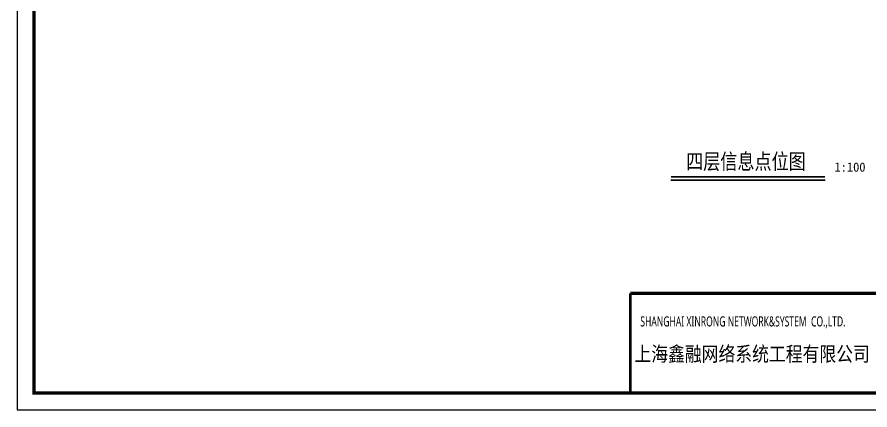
# Model space of a CAD drawing. Header units: millimetres. Extents: x 526420 to 928802, y 401925 to 509768.
# Drawn here: x 737686 to 770379, y 403321 to 418366 of the extents above; entities that cross this region are included whole.
import ezdxf

# ---------------------------------------------------------------- set-up
doc = ezdxf.new("R2010")
doc.units = ezdxf.units.MM
doc.header["$LTSCALE"] = 3000
doc.header["$MEASUREMENT"] = 0
for name, color, linetype in [('4', 4, 'CONTINUOUS'), ('8', 8, 'CONTINUOUS'), ('A', 7, 'CONTINUOUS')]:
    doc.layers.add(name, color=color, linetype=linetype)
doc.styles.get("Standard").update_dxf_attribs({"font": 'romans.shx', "width": 0.65, "bigfont": 'hzfs1.shx'})
doc.styles.add('宋体', font='SimSun.ttf')

msp = doc.modelspace()

# ---------------------------------------------------------------- linework, layer by layer
at = {"layer": '4', "color": 0}
msp.add_line((762750, 412116, -31883), (768660, 412116, -31883), dxfattribs=at)
at = {"layer": '4', "color": 0, "const_width": 66.7, "elevation": -31883}
msp.add_lwpolyline([(762750, 412252), (768660, 412252)], dxfattribs=at)
at = {"layer": 'A', "linetype": 'ByBlock', "lineweight": 0}
for points in [[(793109, 442890), (737686, 442890), (737686, 403321), (793109, 403321)], [(738330, 403965), (792465, 403965), (792465, 442246), (738330, 442246)]]:
    msp.add_lwpolyline(points, close=True, dxfattribs=at)
at = {"layer": 'A', "linetype": 'ByBlock', "lineweight": 0, "const_width": 129}
msp.add_lwpolyline([(738330, 403965), (792465, 403965), (792465, 442246), (738330, 442246)], close=True, dxfattribs=at)
at = {"layer": 'A', "linetype": 'ByBlock', "lineweight": 0}
for points, const_width in [([(761196, 407786), (792465, 407793)], 129), ([(761196, 407786), (761196, 403958)], 103)]:
    msp.add_lwpolyline(points, dxfattribs=dict(at, const_width=const_width))

# ---------------------------------------------------------------- texts
at = {"layer": '4', "color": 0, "style": '宋体'}
msp.add_text('1:100', height=350, dxfattribs=at).set_placement((769019, 412446, -31883))
at = {"layer": '8', "color": 0, "style": '宋体', "width": 0.8}
msp.add_text('四层信息点位图', height=600, dxfattribs=at).set_placement((763334, 412536, -31883))
at = {"layer": 'A', "linetype": 'ByBlock', "lineweight": 0}
msp.add_text('上海鑫融网络系统工程有限公司', height=644.45, dxfattribs=at).set_placement((761351, 405119))
at = {"layer": 'A', "linetype": 'ByBlock', "lineweight": 0, "insert": (761577, 406904), "char_height": 386.672, "width": 20453.43, "attachment_point": 1}
msp.add_mtext('{\\fLucida Handwriting|b0|i0|c0|p66;SHANGHAI \\fLucida Handwriting|b0|i0|c134|p66;XINRONG\\fLucida Handwriting|b0|i0|c0|p66; NETWORK&SYSTEM  CO.,LTD.}', dxfattribs=at)

doc.saveas('drawing.dxf')
